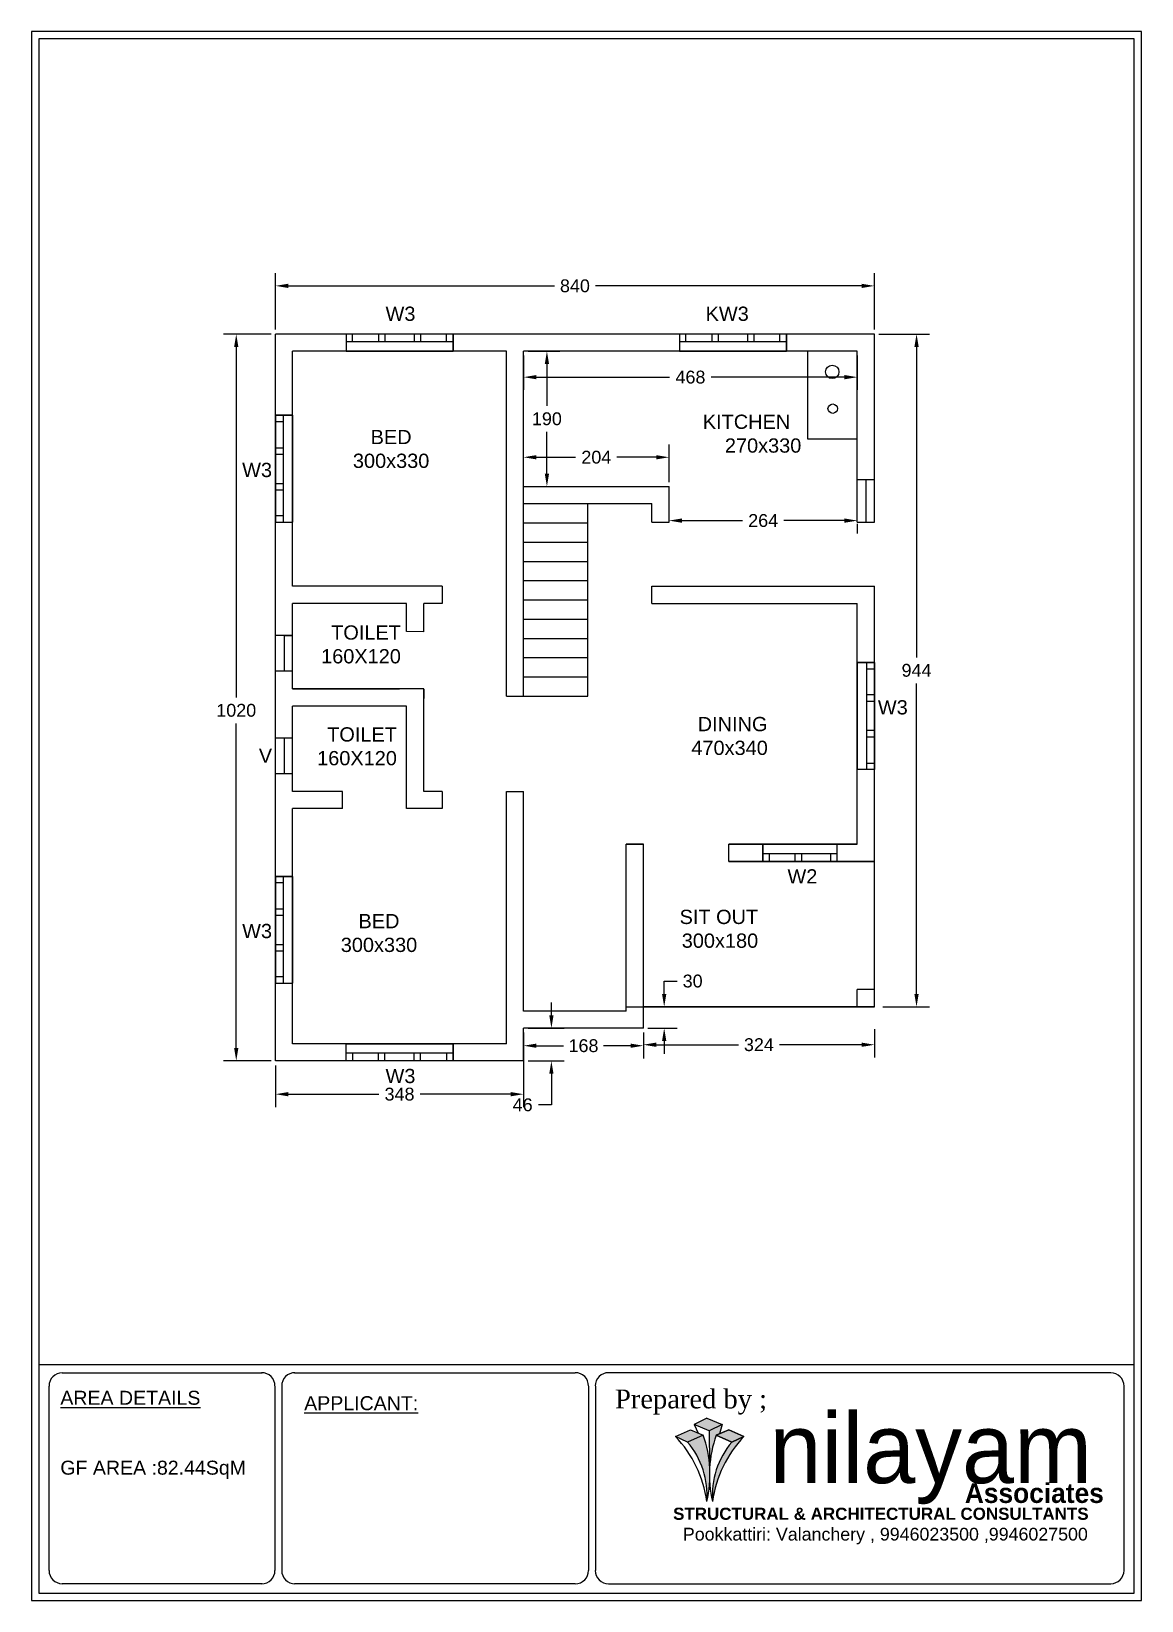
# Model space of a CAD drawing. Header units: inches. Extents: x -2903 to 3367, y -161 to 1064.
# Drawn here: x 592.41 to 607.98, y 578.9 to 600.93 of the extents above; entities that cross this region are included whole.
import ezdxf

# ---------------------------------------------------------------- set-up
doc = ezdxf.new("R2010")
doc.units = ezdxf.units.IN
doc.header["$MEASUREMENT"] = 0
doc.layers.add('PLAN', color=10, linetype='Continuous')
doc.styles.get("Standard").update_dxf_attribs({"font": 'arial.ttf'})
doc.dimstyles.get("Standard").update_dxf_attribs({"dimtxt": 0.18, "dimasz": 0.18, "dimexe": 0.18, "dimexo": 0.0625, "dimgap": 0.09, "dimtad": 0, "dimtih": 1, "dimtoh": 1, "dimdec": 0, "dimlfac": 100, "dimzin": 0, "dimdsep": 46, "dimtxsty": 'Standard', "dimcen": 0.09, "dimadec": 0, "dimazin": 0, "dimtfac": 1, "dimtdec": 0, "dimtofl": 0, "dimtmove": 0, "dimatfit": 3, "dimfxl": 1, "dimtolj": 1, "dimtzin": 0, "dimarcsym": 0})

# ---------------------------------------------------------------- blocks, each defined once
blk = doc.blocks.new('*D588')
at = {"color": 0, "lineweight": -2, "transparency": 16777216}
for p, q in [((604.299, 596.678), (605.007, 596.678)), ((604.827, 596.498), (604.827, 592.14)), ((604.827, 587.418), (604.827, 591.776)), ((604.355, 587.238), (605.007, 587.238))]:
    blk.add_line(p, q, dxfattribs=at)
at = {"color": 0, "transparency": 16777216}
for points in [[(604.797, 596.498), (604.857, 596.498), (604.827, 596.678)], [(604.797, 587.418), (604.857, 587.418), (604.827, 587.238)]]:
    blk.add_solid(points, dxfattribs=at)
at = {"layer": 'Defpoints', "color": 0, "transparency": 16777216}
for p in [(604.236, 596.678), (604.827, 596.678), (604.292, 587.238)]:
    blk.add_point(p, dxfattribs=at)
at = {"color": 0, "transparency": 16777216, "insert": (604.827, 591.958), "char_height": 0.18, "attachment_point": 5}
blk.add_mtext('\\A1;944', dxfattribs=at)
blk = doc.blocks.new('*D589')
at = {"color": 0, "lineweight": -2, "transparency": 16777216}
for p, q in [((595.836, 596.741), (595.836, 597.534)), ((604.236, 596.741), (604.236, 597.534)), ((596.016, 597.354), (599.748, 597.354)), ((604.056, 597.354), (600.325, 597.354))]:
    blk.add_line(p, q, dxfattribs=at)
at = {"color": 0, "transparency": 16777216}
for points in [[(596.016, 597.384), (596.016, 597.324), (595.836, 597.354)], [(604.056, 597.384), (604.056, 597.324), (604.236, 597.354)]]:
    blk.add_solid(points, dxfattribs=at)
at = {"layer": 'Defpoints', "color": 0, "transparency": 16777216}
for p in [(595.836, 597.354), (595.836, 596.678), (604.236, 596.678)]:
    blk.add_point(p, dxfattribs=at)
at = {"color": 0, "transparency": 16777216, "insert": (600.036, 597.354), "char_height": 0.18, "attachment_point": 5}
blk.add_mtext('\\A1;840', dxfattribs=at)
blk = doc.blocks.new('*D599')
at = {"color": 0, "lineweight": -2, "transparency": 16777216}
for p, q in [((595.836, 586.416), (595.836, 585.831)), ((599.316, 586.616), (599.316, 585.831)), ((596.016, 586.011), (597.287, 586.011)), ((599.136, 586.011), (597.865, 586.011))]:
    blk.add_line(p, q, dxfattribs=at)
at = {"color": 0, "transparency": 16777216}
for points in [[(596.016, 586.041), (596.016, 585.981), (595.836, 586.011)], [(599.136, 586.041), (599.136, 585.981), (599.316, 586.011)]]:
    blk.add_solid(points, dxfattribs=at)
at = {"layer": 'Defpoints', "color": 0, "transparency": 16777216}
for p in [(599.316, 586.678), (595.836, 586.478), (599.316, 586.011)]:
    blk.add_point(p, dxfattribs=at)
at = {"color": 0, "transparency": 16777216, "insert": (597.576, 586.011), "char_height": 0.18, "attachment_point": 5}
blk.add_mtext('\\A1;348', dxfattribs=at)
blk = doc.blocks.new('*D586')
at = {"color": 0, "lineweight": -2, "transparency": 16777216}
for p, q in [((595.774, 596.678), (595.106, 596.678)), ((595.286, 596.498), (595.286, 591.579)), ((595.286, 586.658), (595.286, 591.215)), ((595.774, 586.478), (595.106, 586.478))]:
    blk.add_line(p, q, dxfattribs=at)
at = {"color": 0, "transparency": 16777216}
for points in [[(595.256, 596.498), (595.316, 596.498), (595.286, 596.678)], [(595.256, 586.658), (595.316, 586.658), (595.286, 586.478)]]:
    blk.add_solid(points, dxfattribs=at)
at = {"layer": 'Defpoints', "color": 0, "transparency": 16777216}
for p in [(595.836, 596.678), (595.286, 586.478), (595.836, 586.478)]:
    blk.add_point(p, dxfattribs=at)
at = {"color": 0, "transparency": 16777216, "insert": (595.286, 591.397), "char_height": 0.18, "attachment_point": 5}
blk.add_mtext('\\A1;1020', dxfattribs=at)
blk = doc.blocks.new('*D594')
at = {"color": 0, "lineweight": -2, "transparency": 16777216}
for p, q in [((599.316, 586.876), (599.316, 586.511)), ((600.996, 586.876), (600.996, 586.511)), ((599.496, 586.691), (599.876, 586.691)), ((600.816, 586.691), (600.437, 586.691))]:
    blk.add_line(p, q, dxfattribs=at)
at = {"color": 0, "transparency": 16777216}
for points in [[(599.496, 586.721), (599.496, 586.661), (599.316, 586.691)], [(600.816, 586.721), (600.816, 586.661), (600.996, 586.691)]]:
    blk.add_solid(points, dxfattribs=at)
at = {"layer": 'Defpoints', "color": 0, "transparency": 16777216}
for p in [(599.316, 586.938), (600.996, 586.938), (600.996, 586.691)]:
    blk.add_point(p, dxfattribs=at)
at = {"color": 0, "transparency": 16777216, "insert": (600.156, 586.691), "char_height": 0.18, "attachment_point": 5}
blk.add_mtext('\\A1;168', dxfattribs=at)
blk = doc.blocks.new('*D587')
at = {"color": 0, "lineweight": -2, "transparency": 16777216}
for p, q in [((600.996, 586.876), (600.996, 586.525)), ((604.236, 586.924), (604.236, 586.525)), ((601.176, 586.705), (602.328, 586.705)), ((604.056, 586.705), (602.905, 586.705))]:
    blk.add_line(p, q, dxfattribs=at)
at = {"color": 0, "transparency": 16777216}
for points in [[(601.176, 586.735), (601.176, 586.675), (600.996, 586.705)], [(604.056, 586.735), (604.056, 586.675), (604.236, 586.705)]]:
    blk.add_solid(points, dxfattribs=at)
at = {"layer": 'Defpoints', "color": 0, "transparency": 16777216}
for p in [(600.996, 586.938), (604.236, 586.986), (604.236, 586.705)]:
    blk.add_point(p, dxfattribs=at)
at = {"color": 0, "transparency": 16777216, "insert": (602.616, 586.705), "char_height": 0.18, "attachment_point": 5}
blk.add_mtext('\\A1;324', dxfattribs=at)
blk = doc.blocks.new('*D595')
at = {"color": 0, "lineweight": -2, "transparency": 16777216}
for p, q in [((601.356, 594.101), (601.356, 594.24)), ((601.536, 594.06), (602.386, 594.06)), ((603.816, 594.06), (602.966, 594.06)), ((603.996, 594.013), (603.996, 593.88))]:
    blk.add_line(p, q, dxfattribs=at)
at = {"color": 0, "transparency": 16777216}
for points in [[(601.536, 594.09), (601.536, 594.03), (601.356, 594.06)], [(603.816, 594.09), (603.816, 594.03), (603.996, 594.06)]]:
    blk.add_solid(points, dxfattribs=at)
at = {"layer": 'Defpoints', "color": 0, "transparency": 16777216}
for p in [(601.356, 594.038), (603.996, 594.075), (603.996, 594.06)]:
    blk.add_point(p, dxfattribs=at)
at = {"color": 0, "transparency": 16777216, "insert": (602.676, 594.06), "char_height": 0.18, "attachment_point": 5}
blk.add_mtext('\\A1;264', dxfattribs=at)
blk = doc.blocks.new('*D596')
at = {"color": 0, "lineweight": -2, "transparency": 16777216}
for p, q in [((599.379, 596.438), (599.823, 596.438)), ((599.643, 596.258), (599.643, 595.67)), ((599.643, 594.718), (599.643, 595.306)), ((599.379, 594.538), (599.823, 594.538))]:
    blk.add_line(p, q, dxfattribs=at)
at = {"color": 0, "transparency": 16777216}
for points in [[(599.613, 596.258), (599.673, 596.258), (599.643, 596.438)], [(599.613, 594.718), (599.673, 594.718), (599.643, 594.538)]]:
    blk.add_solid(points, dxfattribs=at)
at = {"layer": 'Defpoints', "color": 0, "transparency": 16777216}
for p in [(599.316, 596.438), (599.316, 594.538), (599.643, 594.538)]:
    blk.add_point(p, dxfattribs=at)
at = {"color": 0, "transparency": 16777216, "insert": (599.643, 595.488), "char_height": 0.18, "attachment_point": 5}
blk.add_mtext('\\A1;190', dxfattribs=at)
blk = doc.blocks.new('*D597')
at = {"color": 0, "lineweight": -2, "transparency": 16777216}
for p, q in [((599.316, 594.601), (599.316, 595.129)), ((601.356, 594.601), (601.356, 595.129)), ((599.496, 594.949), (600.046, 594.949)), ((601.176, 594.949), (600.626, 594.949))]:
    blk.add_line(p, q, dxfattribs=at)
at = {"color": 0, "transparency": 16777216}
for points in [[(599.496, 594.979), (599.496, 594.919), (599.316, 594.949)], [(601.176, 594.979), (601.176, 594.919), (601.356, 594.949)]]:
    blk.add_solid(points, dxfattribs=at)
at = {"layer": 'Defpoints', "color": 0, "transparency": 16777216}
for p in [(599.316, 594.949), (599.316, 594.538), (601.356, 594.538)]:
    blk.add_point(p, dxfattribs=at)
at = {"color": 0, "transparency": 16777216, "insert": (600.336, 594.949), "char_height": 0.18, "attachment_point": 5}
blk.add_mtext('\\A1;204', dxfattribs=at)
blk = doc.blocks.new('*D598')
at = {"color": 0, "lineweight": -2, "transparency": 16777216}
for p, q in [((599.316, 596.376), (599.316, 595.893)), ((603.996, 596.376), (603.996, 595.893)), ((599.496, 596.073), (601.364, 596.073)), ((603.816, 596.073), (601.949, 596.073))]:
    blk.add_line(p, q, dxfattribs=at)
at = {"color": 0, "transparency": 16777216}
for points in [[(599.496, 596.103), (599.496, 596.043), (599.316, 596.073)], [(603.816, 596.103), (603.816, 596.043), (603.996, 596.073)]]:
    blk.add_solid(points, dxfattribs=at)
at = {"layer": 'Defpoints', "color": 0, "transparency": 16777216}
for p in [(599.316, 596.438), (603.996, 596.438), (603.996, 596.073)]:
    blk.add_point(p, dxfattribs=at)
at = {"color": 0, "transparency": 16777216, "insert": (601.656, 596.073), "char_height": 0.18, "attachment_point": 5}
blk.add_mtext('\\A1;468', dxfattribs=at)
blk = doc.blocks.new('*D591')
at = {"color": 0, "lineweight": -2, "transparency": 16777216}
for p, q in [((601.288, 587.418), (601.288, 587.598)), ((601.288, 587.598), (601.468, 587.598)), ((601.059, 587.238), (601.468, 587.238)), ((601.059, 586.938), (601.468, 586.938)), ((601.288, 586.758), (601.288, 586.578))]:
    blk.add_line(p, q, dxfattribs=at)
at = {"color": 0, "transparency": 16777216}
for points in [[(601.258, 587.418), (601.318, 587.418), (601.288, 587.238)], [(601.258, 586.758), (601.318, 586.758), (601.288, 586.938)]]:
    blk.add_solid(points, dxfattribs=at)
at = {"layer": 'Defpoints', "color": 0, "transparency": 16777216}
for p in [(600.996, 587.238), (601.288, 587.238), (600.996, 586.938)]:
    blk.add_point(p, dxfattribs=at)
at = {"color": 0, "transparency": 16777216, "insert": (601.687, 587.598), "char_height": 0.18, "attachment_point": 5}
blk.add_mtext('\\A1;30', dxfattribs=at)
blk = doc.blocks.new('*D592')
at = {"color": 0, "lineweight": -2, "transparency": 16777216}
for p, q in [((599.706, 587.118), (599.706, 587.298)), ((599.379, 586.938), (599.886, 586.938)), ((599.379, 586.478), (599.886, 586.478)), ((599.706, 586.298), (599.706, 585.861)), ((599.706, 585.861), (599.526, 585.861))]:
    blk.add_line(p, q, dxfattribs=at)
at = {"color": 0, "transparency": 16777216}
for points in [[(599.676, 587.118), (599.736, 587.118), (599.706, 586.938)], [(599.676, 586.298), (599.736, 586.298), (599.706, 586.478)]]:
    blk.add_solid(points, dxfattribs=at)
at = {"layer": 'Defpoints', "color": 0, "transparency": 16777216}
for p in [(599.316, 586.938), (599.316, 586.478), (599.706, 586.478)]:
    blk.add_point(p, dxfattribs=at)
at = {"color": 0, "transparency": 16777216, "insert": (599.303, 585.861), "char_height": 0.18, "attachment_point": 5}
blk.add_mtext('\\A1;46', dxfattribs=at)
blk = doc.blocks.new('nilayan new')
h = blk.add_hatch(color=256)
h.set_gradient(color1=(171, 171, 160), color2=(233, 233, 231), one_color=1, tint=0.91)
h.paths.add_polyline_path([(-543.265, 296.076), (-543.464, 295.991), (-543.303, 295.916), (-543.099, 296.007)])
h.paths.add_polyline_path([(-543.099, 296.007), (-543.303, 295.916, -0.197043), (-543.05, 295.133, 0.041266), (-543.013, 295.39, -0.030102), (-543.013, 295.58, 0.069334)])
h.paths.add_polyline_path([(-542.927, 296.007), (-542.722, 295.916), (-542.561, 295.991), (-542.76, 296.076)])
h.paths.add_polyline_path([(-542.561, 295.991), (-542.722, 295.916, 0.197043), (-542.976, 295.133, -0.158169)])
h = blk.add_hatch(color=256)
h.set_gradient(color1=(13, 97, 231), color2=(163, 196, 250), one_color=1, tint=0.81, name='HEMISPHERICAL')
h.paths.add_polyline_path([(-542.848, 296.148), (-543.052, 296.23), (-543.218, 296.149), (-543.018, 296.064)])
h.paths.add_polyline_path([(-543.016, 295.622, -0.006631), (-543.013, 295.58, -0.069334), (-542.927, 296.007), (-542.882, 296.026), (-542.848, 296.148), (-543.018, 296.064)])
for p, q in [((-543.464, 295.991), (-543.265, 296.076)), ((-543.265, 296.076), (-543.099, 296.007)), ((-543.052, 296.23), (-543.218, 296.149)), ((-543.018, 296.064), (-543.218, 296.149)), ((-543.218, 296.149), (-543.163, 296.034)), ((-543.052, 296.23), (-542.848, 296.148)), ((-542.848, 296.148), (-543.018, 296.064)), ((-542.76, 296.076), (-542.927, 296.007)), ((-542.848, 296.148), (-542.882, 296.026)), ((-542.561, 295.991), (-542.76, 296.076)), ((-543.303, 295.916), (-543.464, 295.991)), ((-543.099, 296.007), (-543.303, 295.916)), ((-543.018, 296.064), (-543.016, 295.622)), ((-542.927, 296.007), (-542.722, 295.916)), ((-542.722, 295.916), (-542.561, 295.991))]:
    blk.add_line(p, q)
for points in [[(-543.265, 296.076), (-543.099, 296.007), (-543.303, 295.916), (-543.464, 295.991), (-543.265, 296.076)], [(-542.76, 296.076), (-542.561, 295.991), (-542.722, 295.916), (-542.927, 296.007), (-542.76, 296.076)]]:
    blk.add_lwpolyline(points)
for centre, radius, start, end in [((-544.579, 294.922), 1.544, 7.8259, 43.7778), ((-544.132, 295.215), 1.085, 355.6446, 40.2323), ((-544.588, 295.485), 1.579, 347.0994, 19.3132), ((-541.437, 295.485), 1.579, 160.6868, 192.9006), ((-541.893, 295.215), 1.085, 139.7677, 184.3554), ((-541.446, 294.922), 1.544, 136.2222, 172.1741)]:
    blk.add_arc(centre, radius, start, end)
at = {"attachment_point": 1}
for s, width, insert, char_height in [('{\\fBauhaus|b0|i0|c0|p2;\\C5;nilayam}', 18.84828, (-542.225, 296.297), 0.92248), ('Pookkattiri: Valanchery , 9946023500 ,9946027500', 13.33237, (-543.366, 294.786), 0.168)]:
    blk.add_mtext_dynamic_manual_height_columns(s, width=width, gutter_width=1, heights=[0], dxfattribs=dict(at, insert=insert, char_height=char_height))
for s, insert, char_height, width in [('{\\fBauhaus|b1|i0|c0|p2;Associates}', (-539.651, 295.373), 0.25945, 11.05359), ('{\\fArial Greek|b1|i0|c0|p34;STRUCTURAL & ARCHITECTURAL CONSULTANTS}', (-543.495, 295.051), 0.16, 15.33754)]:
    blk.add_mtext(s, dxfattribs=dict(at, insert=insert, char_height=char_height, width=width))

msp = doc.modelspace()

# ---------------------------------------------------------------- linework, layer by layer
for p, q in [((595.836, 586.478), (595.836, 596.678)), ((599.316, 596.678), (595.836, 596.678)), ((598.326, 596.568), (596.826, 596.568)), ((596.916, 596.568), (596.916, 596.678)), ((596.916, 596.568), (596.916, 596.658)), ((597.281, 596.678), (597.281, 596.568)), ((597.281, 596.658), (597.281, 596.568)), ((597.371, 596.678), (597.371, 596.568)), ((597.371, 596.658), (597.371, 596.568)), ((597.781, 596.678), (597.781, 596.568)), ((597.781, 596.658), (597.781, 596.568)), ((597.871, 596.678), (597.871, 596.568)), ((597.871, 596.658), (597.871, 596.568)), ((598.236, 596.568), (598.236, 596.678)), ((598.326, 596.678), (598.326, 596.438)), ((604.236, 596.678), (599.316, 596.678)), ((603.001, 596.568), (601.501, 596.568)), ((601.591, 596.568), (601.591, 596.678)), ((601.591, 596.568), (601.591, 596.658)), ((601.956, 596.678), (601.956, 596.568)), ((601.956, 596.658), (601.956, 596.568)), ((602.046, 596.678), (602.046, 596.568)), ((602.046, 596.658), (602.046, 596.568)), ((602.456, 596.678), (602.456, 596.568)), ((602.456, 596.658), (602.456, 596.568)), ((602.546, 596.678), (602.546, 596.568)), ((602.546, 596.658), (602.546, 596.568)), ((602.911, 596.568), (602.911, 596.678)), ((603.001, 596.678), (603.001, 596.438)), ((604.236, 594.398), (604.236, 596.678)), ((596.076, 593.138), (596.076, 596.438)), ((599.076, 596.438), (596.076, 596.438)), ((598.326, 596.438), (596.826, 596.438)), ((599.076, 591.598), (599.076, 596.438)), ((599.316, 591.598), (599.316, 596.438)), ((599.316, 596.278), (599.316, 596.438)), ((603.996, 596.438), (601.356, 596.438)), ((603.001, 596.438), (601.501, 596.438)), ((603.996, 594.038), (603.996, 596.438)), ((595.836, 595.538), (596.076, 595.538)), ((595.946, 595.448), (595.836, 595.448)), ((595.946, 595.538), (595.946, 594.038)), ((596.076, 595.538), (596.076, 594.038)), ((595.836, 595.083), (595.946, 595.083)), ((595.856, 595.083), (595.946, 595.083)), ((595.836, 594.993), (595.946, 594.993)), ((595.856, 594.993), (595.946, 594.993)), ((604.236, 594.038), (604.236, 594.898)), ((595.836, 594.583), (595.946, 594.583)), ((595.856, 594.583), (595.946, 594.583)), ((603.996, 594.038), (603.996, 594.698)), ((603.996, 594.638), (604.236, 594.638)), ((604.116, 594.638), (604.116, 594.038)), ((595.836, 594.493), (595.946, 594.493)), ((595.856, 594.493), (595.946, 594.493)), ((599.316, 594.538), (601.356, 594.538)), ((601.356, 594.038), (601.356, 594.538)), ((595.946, 594.128), (595.836, 594.128)), ((595.946, 594.128), (595.856, 594.128)), ((599.316, 594.298), (601.116, 594.298)), ((600.216, 591.598), (600.216, 594.298)), ((601.116, 594.038), (601.116, 594.298)), ((599.316, 594.028), (600.216, 594.028)), ((601.116, 594.038), (601.356, 594.038)), ((603.996, 594.038), (604.236, 594.038)), ((599.316, 593.758), (600.216, 593.758)), ((599.316, 593.488), (600.216, 593.488)), ((596.676, 593.138), (596.076, 593.138)), ((598.176, 593.138), (596.076, 593.138)), ((598.176, 593.138), (598.176, 592.898)), ((599.316, 593.218), (600.216, 593.218)), ((601.116, 592.898), (601.116, 593.138)), ((601.116, 593.138), (603.996, 593.138)), ((603.996, 593.138), (604.236, 593.138)), ((604.236, 592.658), (604.236, 593.138)), ((604.236, 587.238), (604.236, 593.118)), ((596.076, 591.698), (596.076, 592.898)), ((597.676, 592.898), (596.076, 592.898)), ((597.676, 592.506), (597.676, 592.898)), ((597.916, 592.501), (597.916, 592.898)), ((598.176, 592.898), (597.916, 592.898)), ((599.316, 592.948), (600.216, 592.948)), ((601.116, 592.898), (603.996, 592.898)), ((603.996, 589.518), (603.996, 592.898)), ((596.076, 591.698), (596.076, 592.798)), ((599.316, 592.678), (600.216, 592.678)), ((596.076, 592.448), (595.836, 592.448)), ((595.956, 592.448), (595.956, 591.948)), ((595.956, 592.448), (596.076, 592.448)), ((597.916, 592.501), (597.676, 592.506)), ((599.316, 592.408), (600.216, 592.408)), ((596.076, 591.948), (595.836, 591.948)), ((599.316, 592.138), (600.216, 592.138)), ((603.996, 592.068), (603.996, 590.568)), ((604.236, 592.068), (603.996, 592.068)), ((604.126, 592.068), (604.126, 590.568)), ((604.126, 591.978), (604.236, 591.978)), ((599.316, 591.868), (600.216, 591.868)), ((597.576, 591.698), (596.076, 591.698)), ((596.076, 591.698), (597.576, 591.698)), ((596.726, 591.698), (596.076, 591.698)), ((597.916, 591.698), (596.076, 591.698)), ((597.916, 591.47), (597.916, 591.698)), ((597.916, 591.693), (597.916, 591.565)), ((597.916, 591.47), (597.916, 591.598)), ((599.076, 591.598), (599.316, 591.598)), ((599.316, 591.598), (600.216, 591.598)), ((604.216, 591.613), (604.126, 591.613)), ((604.236, 591.613), (604.126, 591.613)), ((604.216, 591.523), (604.126, 591.523)), ((604.236, 591.523), (604.126, 591.523)), ((597.576, 591.458), (596.076, 591.458)), ((596.076, 590.258), (596.076, 591.458)), ((596.726, 591.458), (596.076, 591.458)), ((597.676, 591.458), (596.076, 591.458)), ((596.076, 590.258), (596.076, 591.358)), ((597.676, 590.258), (597.676, 591.458)), ((597.916, 590.258), (597.916, 591.465)), ((604.216, 591.113), (604.126, 591.113)), ((604.236, 591.113), (604.126, 591.113)), ((596.076, 591.008), (595.836, 591.008)), ((595.956, 591.008), (595.956, 590.508)), ((604.216, 591.023), (604.126, 591.023)), ((604.236, 591.023), (604.126, 591.023)), ((597.916, 590.258), (597.916, 590.663)), ((604.126, 590.658), (604.216, 590.658)), ((604.126, 590.658), (604.236, 590.658)), ((596.076, 590.508), (595.836, 590.508)), ((596.776, 590.258), (596.076, 590.258)), ((596.776, 590.018), (596.776, 590.258)), ((597.676, 590.018), (597.676, 590.258)), ((598.176, 590.258), (597.916, 590.258)), ((598.176, 590.258), (598.176, 590.018)), ((599.076, 586.718), (599.076, 590.258)), ((599.076, 590.258), (599.316, 590.258)), ((599.316, 589.518), (599.316, 590.258)), ((596.726, 590.018), (596.076, 590.018)), ((596.776, 590.018), (596.076, 590.018)), ((596.076, 586.718), (596.076, 590.018)), ((597.916, 590.018), (597.676, 590.018)), ((598.176, 590.018), (597.916, 590.018)), ((596.076, 586.718), (596.076, 589.918)), ((599.316, 587.178), (599.316, 589.518)), ((600.756, 587.178), (600.756, 589.518)), ((600.996, 589.518), (600.756, 589.518)), ((600.756, 589.518), (600.996, 589.518)), ((600.996, 589.278), (600.996, 589.518)), ((603.996, 589.518), (602.196, 589.518)), ((602.196, 589.518), (603.996, 589.518)), ((602.196, 589.518), (603.996, 589.518)), ((602.196, 589.278), (602.196, 589.518)), ((602.671, 589.278), (602.671, 589.518)), ((603.716, 589.388), (603.716, 589.518)), ((600.996, 586.938), (600.996, 589.278)), ((604.236, 589.278), (602.196, 589.278)), ((602.196, 589.278), (604.236, 589.278)), ((602.196, 589.278), (604.236, 589.278)), ((602.671, 589.388), (603.716, 589.388)), ((602.761, 589.388), (602.761, 589.278)), ((603.126, 589.298), (603.126, 589.388)), ((603.126, 589.278), (603.126, 589.388)), ((603.216, 589.298), (603.216, 589.388)), ((603.216, 589.278), (603.216, 589.388)), ((603.626, 589.298), (603.626, 589.388)), ((603.626, 589.278), (603.626, 589.388)), ((603.716, 589.298), (603.716, 589.388)), ((603.716, 589.278), (603.716, 589.388)), ((595.836, 589.068), (596.076, 589.068)), ((595.946, 589.068), (595.946, 587.568)), ((596.076, 589.068), (596.076, 587.568)), ((595.946, 588.978), (595.836, 588.978)), ((595.836, 588.613), (595.946, 588.613)), ((595.836, 588.523), (595.946, 588.523)), ((595.856, 588.613), (595.946, 588.613)), ((595.856, 588.523), (595.946, 588.523)), ((595.836, 588.113), (595.946, 588.113)), ((595.836, 588.023), (595.946, 588.023)), ((595.856, 588.113), (595.946, 588.113)), ((595.856, 588.023), (595.946, 588.023)), ((595.946, 587.658), (595.836, 587.658)), ((595.946, 587.658), (595.856, 587.658)), ((603.996, 587.238), (603.996, 587.478)), ((604.236, 587.478), (603.996, 587.478)), ((600.756, 587.178), (599.316, 587.178)), ((600.756, 587.238), (604.236, 587.238)), ((604.236, 587.238), (600.996, 587.238)), ((600.996, 586.938), (599.316, 586.938)), ((599.316, 586.478), (599.316, 586.938)), ((599.076, 586.718), (596.076, 586.718)), ((598.326, 586.718), (596.826, 586.718)), ((598.326, 586.478), (598.326, 586.718)), ((599.316, 586.478), (595.836, 586.478)), ((599.316, 586.478), (595.836, 586.478)), ((598.326, 586.588), (596.826, 586.588)), ((596.916, 586.588), (596.916, 586.498)), ((596.916, 586.588), (596.916, 586.478)), ((597.281, 586.498), (597.281, 586.588)), ((597.281, 586.478), (597.281, 586.588)), ((597.371, 586.498), (597.371, 586.588)), ((597.371, 586.478), (597.371, 586.588)), ((597.781, 586.498), (597.781, 586.588)), ((597.781, 586.478), (597.781, 586.588)), ((597.871, 586.498), (597.871, 586.588)), ((597.871, 586.478), (597.871, 586.588)), ((598.236, 586.588), (598.236, 586.478)), ((592.845, 582.102), (595.65, 582.102)), ((596.103, 582.102), (600.04, 582.102)), ((607.552, 582.102), (600.508, 582.102)), ((592.66, 581.456), (592.66, 581.916)), ((592.66, 579.327), (592.66, 581.79)), ((595.828, 581.916), (595.828, 581.456)), ((595.828, 581.79), (595.828, 579.327)), ((595.925, 581.916), (595.925, 581.456)), ((595.925, 581.79), (595.925, 579.327)), ((600.226, 581.916), (600.226, 581.456)), ((600.226, 581.79), (600.226, 579.327)), ((600.323, 581.916), (600.323, 581.456)), ((600.323, 581.79), (600.323, 579.327)), ((607.737, 581.456), (607.737, 581.916)), ((607.737, 579.327), (607.737, 581.79)), ((595.65, 579.142), (592.845, 579.142)), ((600.04, 579.142), (596.103, 579.142)), ((600.508, 579.142), (607.552, 579.142))]:
    msp.add_line(p, q)
for points in [[(598.326, 596.438), (598.326, 596.678), (596.826, 596.678), (596.826, 596.438), (598.326, 596.438)], [(603.001, 596.438), (603.001, 596.678), (601.501, 596.678), (601.501, 596.438), (603.001, 596.438)], [(603.296, 596.438), (603.296, 595.206), (603.996, 595.206), (603.996, 596.438), (599.316, 596.438)], [(596.076, 595.538), (595.836, 595.538), (595.836, 594.038), (596.076, 594.038), (596.076, 595.538)], [(603.996, 592.068), (604.236, 592.068), (604.236, 590.568), (603.996, 590.568), (603.996, 592.068)], [(602.671, 589.518), (602.671, 589.278), (604.171, 589.278)], [(596.076, 589.068), (595.836, 589.068), (595.836, 587.568), (596.076, 587.568), (596.076, 589.068)], [(598.326, 586.718), (598.326, 586.478), (596.826, 586.478), (596.826, 586.718), (598.326, 586.718)]]:
    msp.add_lwpolyline(points)
for centre, radius in [((603.645, 596.147), 0.094), ((603.651, 595.631), 0.0659)]:
    msp.add_circle(centre, radius)
for centre, radius, start, end in [((592.845, 581.916), 0.185, 90, 180), ((595.646, 581.92), 0.182, 358.8163, 91.1837), ((596.106, 581.92), 0.182, 88.8163, 181.1837), ((600.044, 581.92), 0.182, 358.8163, 91.1837), ((600.504, 581.92), 0.182, 88.8163, 181.1837), ((607.552, 581.916), 0.185, 0, 90), ((592.845, 579.327), 0.185, 180, 270), ((595.646, 579.323), 0.182, 268.8163, 1.1837), ((596.106, 579.323), 0.182, 178.8163, 271.1837), ((600.044, 579.323), 0.182, 268.8163, 1.1837), ((600.504, 579.323), 0.182, 178.8163, 271.1837), ((607.552, 579.327), 0.185, 270, 0)]:
    msp.add_arc(centre, radius, start, end)
at = {"layer": 'PLAN', "color": 0}
for p, q in [((592.516, 582.22), (607.875, 582.22)), ((592.519, 579.01), (607.877, 579.01))]:
    msp.add_line(p, q, dxfattribs=at)
for points in [[(607.983, 600.925), (592.413, 600.925), (592.413, 578.904), (607.983, 578.904)], [(607.877, 600.819), (592.519, 600.819), (592.519, 579.01), (607.877, 579.01)]]:
    msp.add_lwpolyline(points, close=True, dxfattribs=at)

# ---------------------------------------------------------------- block references
at = {"xscale": 1.064339637617794, "yscale": 1.064339637617794, "zscale": 1.064339637617794}
msp.add_blockref('nilayan new', (1179.876, 266.174), dxfattribs=at)

# ---------------------------------------------------------------- texts
for s, insert, char_height, width, attachment_point in [('W3', (597.799, 597.063), 0.2, 1.42076, 3), ('KW3', (602.474, 597.063), 0.2, 1.42076, 3), ('        KITCHEN   270x330   ', (603.211, 595.547), 0.2, 1.52095, 3), ('\\pxqc;BED\\P300x330', (596.659, 595.333), 0.2, 1.59803, 1), ('W3', (595.788, 594.871), 0.2, 1.42076, 3), ('TOILET   \\P   160X120', (597.595, 592.59), 0.2, 1.59803, 3), ('W3', (604.285, 591.54), 0.2, 1.42076, 1), ('\\pxql; DINING\\P\\pq*;470x340', (602.741, 591.305), 0.2, 1.06066, 3), ('TOILET   \\P   160X120', (597.539, 591.16), 0.2, 1.59803, 3), ('V', (595.789, 590.862), 0.2, 1.42076, 3), ('W2', (603.017, 589.168), 0.2, 1.42076, 1), ('W3', (595.788, 588.401), 0.2, 1.42076, 3), ('\\pxqc;BED\\P300x330', (596.489, 588.54), 0.2, 1.59803, 1), ('   SIT OUT\\P\\pxqc;300x180', (601.271, 588.599), 0.2, 1.59803, 1), ('W3', (597.799, 586.164), 0.2, 1.42076, 9), ('{\\fTimes New Roman|b0|i0|c0|p18;Prepared by ;}', (600.598, 581.867), 0.2648, 6.14686, 1), ('{\\fTimes New Roman|b0|i0|c0|p18;Prepared by ;}', (600.598, 581.867), 0.2648, 6.14686, 1)]:
    msp.add_mtext(s, dxfattribs=dict(insert=insert, char_height=char_height, width=width, attachment_point=attachment_point))
at = {"layer": 'PLAN', "color": 0, "char_height": 0.19615, "attachment_point": 1}
for s, insert, width in [('\\pxt4.6154;{\\LAREA DETAILS}\\P\\P\\P\\ptz;GF AREA :82.44SqM\\P^I', (592.819, 581.849), 3.21297), ('\\pxt4.6154;{\\LAPPLICANT:}', (596.239, 581.773), 3.93789)]:
    msp.add_mtext(s, dxfattribs=dict(at, insert=insert, width=width))

# ---------------------------------------------------------------- dimensions: what is measured, and where the dimension line sits
dim = msp.add_linear_dim(base=(595.836, 597.354), p1=(604.236, 596.678), p2=(595.836, 596.678), dimstyle='Standard')
dim.commit()
dim.dimension.update_dxf_attribs({"geometry": '*D589', "text_midpoint": (600.036, 597.354), "dimtype": 160})
for base, p1, p2, picture, middle in [((595.286, 586.478), (595.836, 596.678), (595.836, 586.478), '*D586', (595.286, 591.397)), ((599.706, 586.478), (599.316, 586.938), (599.316, 586.478), '*D592', (599.303, 585.861))]:
    dim = msp.add_linear_dim(base=base, p1=p1, p2=p2, angle=90, dimstyle='Standard')
    dim.commit()
    dim.dimension.update_dxf_attribs({"geometry": picture, "text_midpoint": middle, "dimtype": 160})
for base, p1, p2, picture, middle in [((604.827, 596.678), (604.292, 587.238), (604.236, 596.678), '*D588', (604.827, 591.958)), ((599.643, 594.538), (599.316, 596.438), (599.316, 594.538), '*D596', (599.643, 595.488)), ((601.288, 587.238), (600.996, 586.938), (600.996, 587.238), '*D591', (601.687, 587.598))]:
    dim = msp.add_linear_dim(base=base, p1=p1, p2=p2, angle=90, dimstyle='Standard')
    dim.commit()
    dim.dimension.update_dxf_attribs({"geometry": picture, "text_midpoint": middle})
for base, p1, p2, picture, middle in [((603.996, 596.073), (599.316, 596.438), (603.996, 596.438), '*D598', (601.656, 596.073)), ((599.316, 594.949), (601.356, 594.538), (599.316, 594.538), '*D597', (600.336, 594.949)), ((603.996, 594.06), (601.356, 594.038), (603.996, 594.075), '*D595', (602.676, 594.06)), ((600.996, 586.691), (599.316, 586.938), (600.996, 586.938), '*D594', (600.156, 586.691)), ((604.236, 586.705), (600.996, 586.938), (604.236, 586.986), '*D587', (602.616, 586.705)), ((599.316, 586.011), (595.836, 586.478), (599.316, 586.678), '*D599', (597.576, 586.011))]:
    dim = msp.add_linear_dim(base=base, p1=p1, p2=p2, dimstyle='Standard')
    dim.commit()
    dim.dimension.update_dxf_attribs({"geometry": picture, "text_midpoint": middle})

doc.saveas('drawing.dxf')
